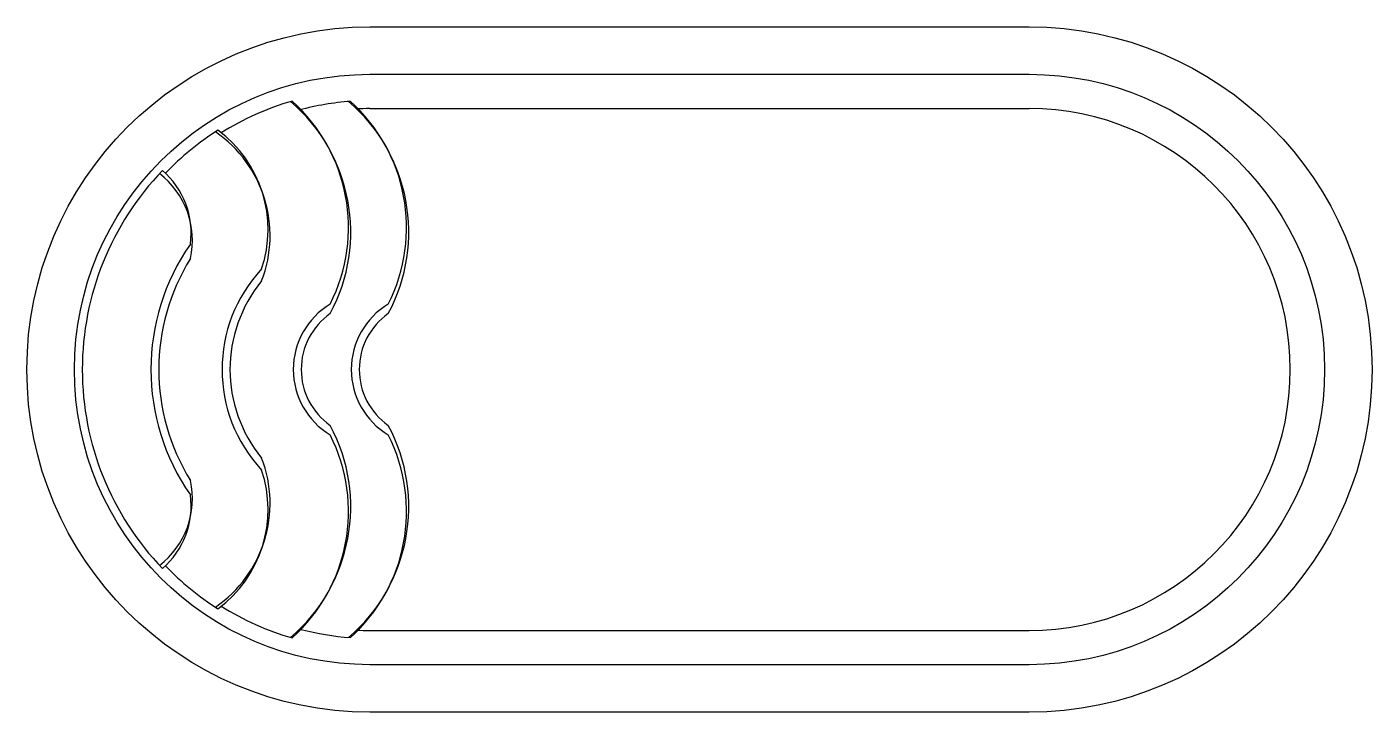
# Model space of a CAD drawing. Extents: x -1208.45 to -1203.35, y 425.35 to 427.95.
import ezdxf

# ---------------------------------------------------------------- set-up
doc = ezdxf.new("R2010")
doc.units = 0
doc.header["$LTSCALE"] = 10
doc.header["$MEASUREMENT"] = 0
doc.layers.add('Piscinas_Fibratec', color=4, linetype='CONTINUOUS')

msp = doc.modelspace()

# ---------------------------------------------------------------- linework, layer by layer
at = {"layer": 'Piscinas_Fibratec', "color": 1}
for p, q in [((-1207.1485, 427.6438), (-1204.6485, 427.6438)), ((-1207.1485, 425.6638), (-1204.6485, 425.6638))]:
    msp.add_line(p, q, dxfattribs=at)
at = {"layer": 'Piscinas_Fibratec'}
msp.add_lwpolyline([(-1204.6485, 425.3538), (-1207.1485, 425.3538, -1), (-1207.1485, 427.9538), (-1204.6485, 427.9538, -1)], format="xyb", close=True, dxfattribs=at)
at = {"layer": 'Piscinas_Fibratec', "color": 2}
msp.add_lwpolyline([(-1204.6485, 425.5338), (-1207.1485, 425.5338, -1), (-1207.1485, 427.7738), (-1204.6485, 427.7738, -1)], format="xyb", close=True, dxfattribs=at)
at = {"layer": 'Piscinas_Fibratec', "color": 1}
for centre, radius, start, end in [((-1207.1485, 426.6538), 1.06, 106.1152, 122.0784), ((-1207.8735, 427.175), 0.6527, 331.761, 49.3841), ((-1207.8735, 427.1929), 0.6444, 333.1643, 48.0491), ((-1207.1485, 426.6538), 1.02, 94.1121, 105.0937), ((-1207.6535, 427.175), 0.6527, 331.761, 49.3841), ((-1207.6535, 427.1929), 0.6444, 333.1643, 48.0491), ((-1207.1485, 426.6538), 0.99, 90, 92.8731), ((-1204.6485, 426.6538), 0.99, 270, 90), ((-1207.1485, 426.6538), 1.075, 122.3757, 136.1226), ((-1208.0035, 427.1617), 0.4771, 338.8596, 55.5997), ((-1208.0035, 427.1845), 0.4694, 341.4557, 53.4728), ((-1207.1485, 426.6538), 1.09, 136.1475, 180), ((-1208.1385, 427.1445), 0.3176, 347.4011, 52.6539), ((-1208.1385, 427.1718), 0.3128, 352.2771, 49.3067), ((-1207.1485, 426.6538), 0.83, 145.0125, 214.9875), ((-1207.1485, 426.6538), 0.8, 148.2117, 211.7883), ((-1207.1485, 426.6538), 0.56, 137.0663, 222.9337), ((-1207.1485, 426.6538), 0.53, 140.6769, 219.3231), ((-1207.1485, 426.6538), 0.29, 121.1474, 238.8526), ((-1206.9285, 426.6538), 0.29, 121.1474, 238.8526), ((-1207.1485, 426.6538), 0.26, 125.2344, 234.7656), ((-1206.9285, 426.6538), 0.26, 125.2344, 234.7656), ((-1207.1485, 426.6538), 1.09, 180, 223.8525), ((-1207.8735, 426.1326), 0.6527, 310.6159, 28.239), ((-1207.6535, 426.1326), 0.6527, 310.6159, 28.239), ((-1207.8735, 426.1147), 0.6444, 311.9509, 26.8357), ((-1207.6535, 426.1147), 0.6444, 311.9509, 26.8357), ((-1208.0035, 426.1459), 0.4771, 304.4003, 21.1404), ((-1208.0035, 426.1231), 0.4694, 306.5272, 18.5443), ((-1208.1385, 426.1631), 0.3176, 307.3461, 12.5989), ((-1208.1385, 426.1358), 0.3128, 310.6933, 7.7229), ((-1207.1485, 426.6538), 1.075, 223.8774, 237.6243), ((-1207.1485, 426.6538), 1.06, 237.9216, 253.8848), ((-1207.1485, 426.6538), 1.02, 255.1838, 265.8879), ((-1207.1485, 426.6538), 0.99, 267.1269, 270)]:
    msp.add_arc(centre, radius, start, end, dxfattribs=at)

doc.saveas('drawing.dxf')
